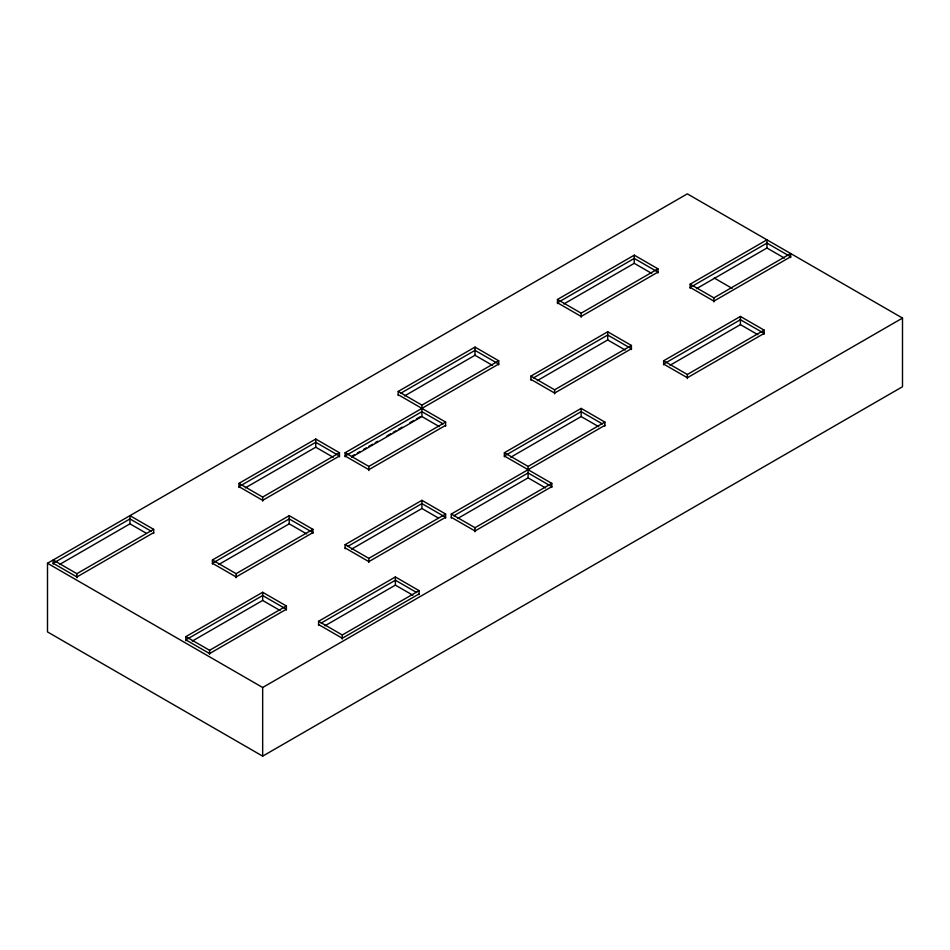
<?xml version="1.0" encoding="UTF-8"?>
<svg xmlns="http://www.w3.org/2000/svg" width="950" height="950" viewBox="0 0 950 950"><rect width="100%" height="100%" fill="white"/><g stroke="black" fill="none" stroke-linecap="round" stroke-linejoin="round"><path stroke-width="1.43" d="M47.5 563.267L687.337 193.859L902.5 318.084L902.5 386.733L262.663 756.141L47.5 631.916L47.5 563.267L262.663 687.491L902.5 318.084M59.565 564.478L129.96 523.83L146.181 533.199M53.164 564.086L53.164 559.989L76.879 573.681L153.662 529.352L153.662 533.437M153.662 532.617L76.879 576.959L53.164 563.267L129.96 518.926L151.169 531.181M238.961 487.469L238.961 483.372L315.744 439.043L339.459 452.734L339.459 456.819M398.204 395.521L398.204 391.436L475 347.094L498.714 360.786L498.714 364.871M557.46 303.572L557.46 299.488L634.256 255.158L657.958 268.838L657.958 272.935M400.769 393.229L475 350.372L498.714 364.052L345.123 452.734L345.123 456.819M245.349 487.849L315.744 447.213L333.224 457.294M404.605 395.912L475 355.264L492.468 365.358M563.861 303.964L634.256 263.328L651.724 273.41M238.961 483.372L262.663 497.064L339.459 452.734M398.204 391.436L421.919 405.128L498.714 360.786M557.46 299.488L581.163 313.179L657.958 268.838M352.141 456.036L354.706 454.551M357.271 453.067L359.848 451.582M363.696 449.362L366.261 447.878M368.838 446.393L372.685 444.173M375.25 442.688L377.827 441.204M386.816 436.014L390.664 433.794M393.229 432.309L395.806 430.825M398.371 429.341L402.23 427.12M409.925 422.667L413.784 420.446M416.349 418.962L420.209 416.741M351.524 457.211L421.919 416.563L439.387 426.657M345.123 452.734L368.838 466.414L445.621 422.085L445.621 426.17M212.408 564.086L212.408 559.989L289.204 515.66L312.918 529.352L312.918 533.437M445.621 425.351L368.838 469.692L345.123 456L421.919 411.659L443.128 423.914M530.919 380.202L530.919 376.105L607.703 331.776L631.418 345.468L631.418 349.553M690.163 288.254L690.163 284.169L766.959 239.828L766.959 248.009L696.564 288.646M533.472 377.898L607.703 335.041L631.418 348.733L554.622 393.062L530.919 379.383M691.446 286.698L766.959 243.105L790.673 256.785L713.877 301.126L690.163 287.434M218.809 564.478L289.204 523.83L306.684 533.924M537.32 380.594L607.703 339.946L625.183 350.027M212.408 559.989L236.123 573.681L312.918 529.352M530.919 376.105L554.622 389.797L631.418 345.468M690.163 284.169L713.877 297.861L790.673 253.519L790.673 257.604M185.868 640.704L185.868 636.619L262.663 592.278L286.377 605.969L286.377 610.054M345.123 548.756L345.123 544.671L421.919 500.329L445.621 514.021L445.621 518.106M504.379 456.819L504.379 452.734L581.163 408.393L604.877 422.085L604.877 426.17M663.623 364.871L663.623 360.786L740.418 316.445L764.133 330.137L764.133 334.222M347.676 546.464L421.919 503.607L444.374 516.574M192.268 641.096L262.663 600.447L280.131 610.541M351.524 549.148L421.919 508.511L438.14 517.869M510.767 457.211L581.163 416.563L598.643 426.657M670.023 365.263L740.418 324.627L757.886 334.709M185.868 636.619L209.582 650.299L286.377 605.969M345.123 544.671L368.838 558.362L445.621 514.021M504.379 452.734L528.081 466.414L604.877 422.085M663.623 360.786L687.337 374.478L764.133 330.137M445.621 517.299L368.838 561.628L345.123 547.936M451.286 518.106L451.286 514.021L604.877 425.351M453.851 515.814L528.081 472.957L551.796 486.649L475 530.979L451.286 517.299M457.686 518.498L528.081 477.862L545.549 487.944M451.286 514.021L475 527.713L551.796 483.372L551.796 487.469M318.582 625.373L318.582 621.288L395.378 576.959L419.081 590.639L419.081 594.724M321.136 623.081L395.378 580.224L416.587 592.467M324.983 625.765L395.378 585.129L412.846 595.211M318.582 621.288L342.297 634.98L419.081 590.639M419.081 593.916L342.297 638.246L318.582 624.554M766.959 248.009L784.427 258.091M714.198 278.017L732.106 288.361M602.383 423.914L581.163 411.659L504.379 456L551.796 483.372M398.204 394.701L445.621 422.085M153.662 529.352L129.96 515.66L129.96 523.83M740.418 316.445L740.418 324.627M713.877 297.861L713.877 301.946M687.337 374.478L687.337 378.563M634.256 255.158L634.256 263.328M607.703 331.776L607.703 339.946M581.163 313.179L581.163 317.264M581.163 408.393L581.163 416.563M554.622 389.797L554.622 393.882M528.081 466.414L528.081 477.862M475 347.094L475 355.264M475 527.713L475 531.798M421.919 405.128L421.919 416.563M421.919 500.329L421.919 508.511M395.378 576.959L395.378 585.129M368.838 466.414L368.838 470.499M368.838 558.362L368.838 562.447M342.297 634.98L342.297 639.065M315.744 439.043L315.744 447.213M289.204 515.66L289.204 523.83M262.663 497.064L262.663 501.149M262.663 592.278L262.663 600.447M262.663 687.491L262.663 756.141M236.123 573.681L236.123 577.766M209.582 650.299L209.582 654.396M76.879 573.681L76.879 577.766M315.744 442.308L238.961 486.649L262.663 500.329L339.459 456L315.744 442.308M634.256 258.424L557.46 302.765L581.163 316.445L657.958 272.116L634.256 258.424M289.204 518.926L212.408 563.267L236.123 576.959L312.918 532.617L289.204 518.926M262.663 595.543L185.868 639.884L209.582 653.576L286.377 609.235L262.663 595.543M740.418 319.723L663.623 364.052L687.337 377.744L764.133 333.402L740.418 319.723"/></g></svg>
